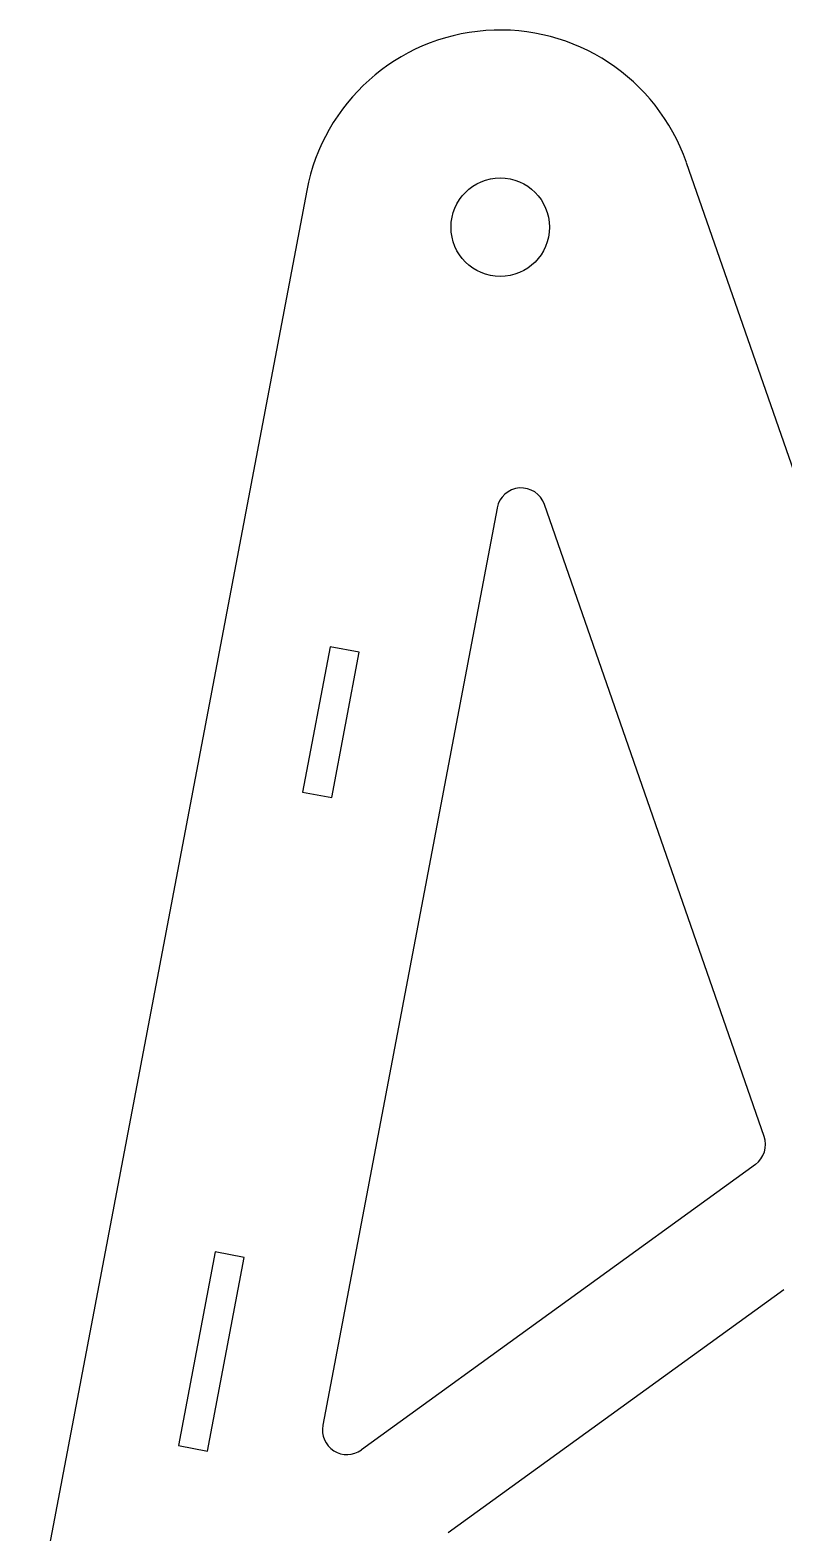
# Model space of a CAD drawing. Header units: millimetres. Extents: x -152 to 152, y -48 to 197.
# Drawn here: x -83.2 to -6.7, y 44.5 to 197 of the extents above; entities that cross this region are included whole.
import ezdxf

# ---------------------------------------------------------------- set-up
doc = ezdxf.new("R2010")
doc.units = ezdxf.units.MM

msp = doc.modelspace()

# ---------------------------------------------------------------- linework, layer by layer
at = {"color": 7, "linetype": 'Continuous', "lineweight": 25}
for p, q in [((-16.57, 183.57), (12.82, 99.11)), ((-55.1, 180.73), (-83.18, 33)), ((-35.78, 148.51), (-53.47, 55.45)), ((-8.66, 84.76), (-30.96, 148.87)), ((-52.71, 134.43), (-55.51, 119.69)), ((-49.76, 133.87), (-52.71, 134.43)), ((-52.56, 119.13), (-49.76, 133.87)), ((-55.51, 119.69), (-52.56, 119.13)), ((-9.55, 81.91), (-49.55, 52.95)), ((-64.38, 73.03), (-68.11, 53.38)), ((-65.16, 52.82), (-61.43, 72.47)), ((-61.43, 72.47), (-64.38, 73.03)), ((-6.65, 69.2), (-40.73, 44.52)), ((-68.11, 53.38), (-65.16, 52.82))]:
    msp.add_line(p, q, dxfattribs=at)
msp.add_circle((-35.45, 177), 5, dxfattribs=at)
for centre, radius, start, end in [((-35.45, 177), 20, 19.1826, 169.2385), ((-33.32, 148.05), 2.5, 19.1826, 169.2385), ((-11.02, 83.94), 2.5, 305.9072, 19.1826), ((-51.01, 54.98), 2.5, 169.2385, 305.9072)]:
    msp.add_arc(centre, radius, start, end, dxfattribs=at)

doc.saveas('drawing.dxf')
